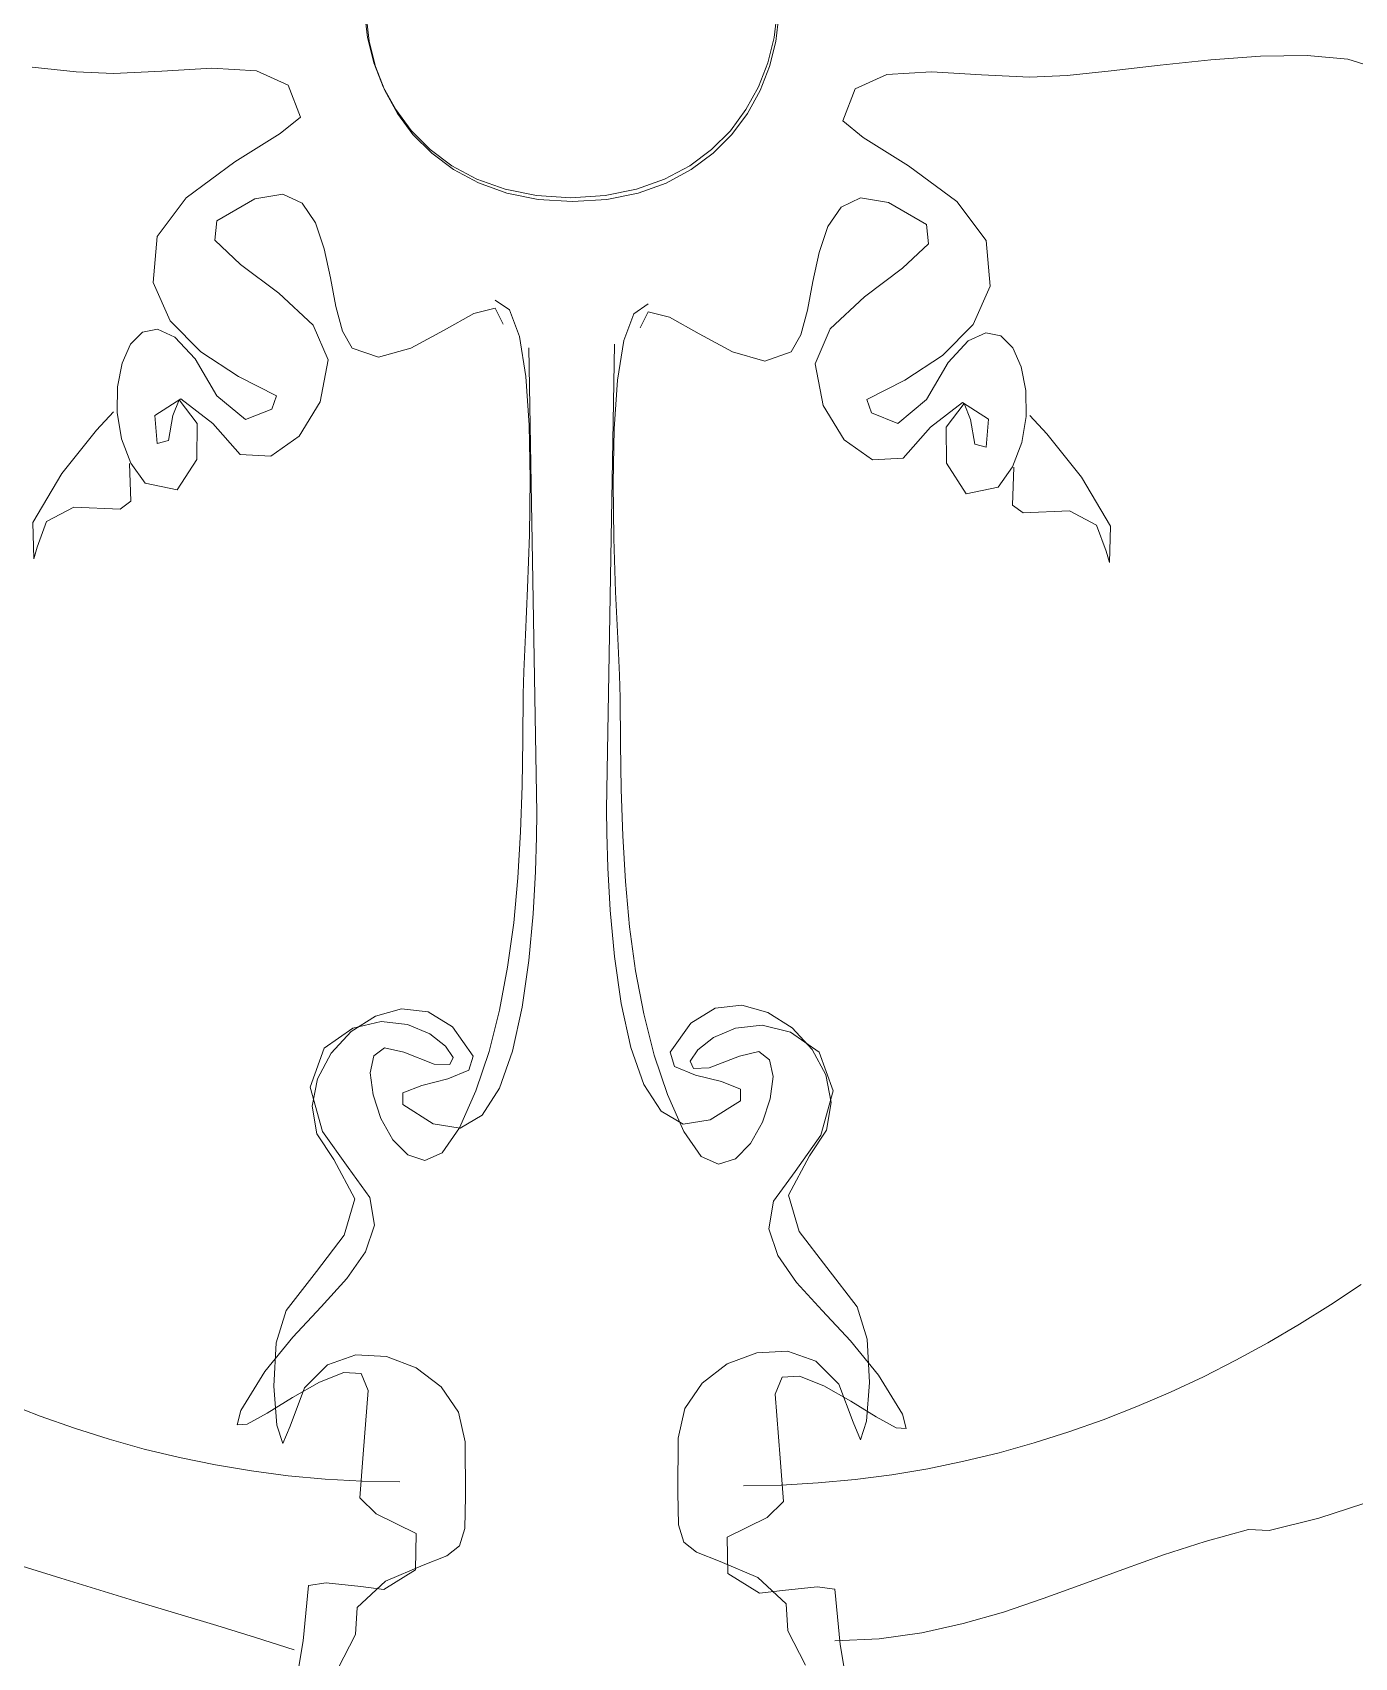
# Model space of a CAD drawing. Header units: centimetres. Extents: x -377343 to 693706, y 194584 to 813780.
# Drawn here: x 178729.09 to 178756.04, y 498796.2 to 498829.31 of the extents above; entities that cross this region are included whole.
import ezdxf

# ---------------------------------------------------------------- set-up
doc = ezdxf.new("R2010")
doc.units = ezdxf.units.CM
doc.layers.add('PIPA', color=11, linetype='Continuous')
doc.layers.add('TEXT', color=7, linetype='Continuous')

msp = doc.modelspace()

# ---------------------------------------------------------------- linework, layer by layer
at = {"layer": 'PIPA', "lineweight": 35, "extrusion": (0, 0.816497, 0.57735), "elevation": 193451.324}
msp.add_lwpolyline([(-421704.212, -325591.681), (-159560.265, -63447.734), (377343.333, -600351.331), (-158232.47, -1135927.133), (-693706.405, -600453.199), (-454216.825, -360963.619)], dxfattribs=at)
at = {"layer": 'TEXT', "color": 2, "linetype": 'Continuous', "lineweight": 13}
for p, q in [((178735.923, 498829.208), (178735.859, 498829.732)), ((178735.923, 498829.208), (178735.859, 498829.732)), ((178735.956, 498829.132), (178735.892, 498829.656)), ((178735.956, 498829.132), (178735.892, 498829.656)), ((178744.275, 498829.731), (178744.212, 498829.207)), ((178744.275, 498829.731), (178744.212, 498829.207)), ((178744.308, 498829.655), (178744.245, 498829.131)), ((178744.308, 498829.655), (178744.245, 498829.131)), ((178736.05, 498828.696), (178735.923, 498829.208)), ((178736.05, 498828.696), (178735.923, 498829.208)), ((178736.083, 498828.62), (178735.956, 498829.132)), ((178736.083, 498828.62), (178735.956, 498829.132)), ((178744.212, 498829.207), (178744.084, 498828.695)), ((178744.212, 498829.207), (178744.084, 498828.695)), ((178744.245, 498829.131), (178744.117, 498828.619)), ((178744.245, 498829.131), (178744.117, 498828.619)), ((178754.13, 498828.832), (178753.113, 498828.755)), ((178754.13, 498828.832), (178753.113, 498828.755)), ((178755.079, 498828.845), (178754.13, 498828.832)), ((178755.079, 498828.845), (178754.13, 498828.832)), ((178755.906, 498828.765), (178755.079, 498828.845)), ((178755.906, 498828.765), (178755.079, 498828.845)), ((178729.082, 498828.605), (178729.985, 498828.513)), ((178729.082, 498828.605), (178729.985, 498828.513)), ((178729.985, 498828.513), (178730.744, 498828.477)), ((178729.985, 498828.513), (178730.744, 498828.477)), ((178730.744, 498828.477), (178731.731, 498828.524)), ((178730.744, 498828.477), (178731.731, 498828.524)), ((178731.731, 498828.524), (178732.75, 498828.583)), ((178731.731, 498828.524), (178732.75, 498828.583)), ((178732.75, 498828.583), (178733.657, 498828.529)), ((178732.75, 498828.583), (178733.657, 498828.529)), ((178733.657, 498828.529), (178734.306, 498828.238)), ((178733.657, 498828.529), (178734.306, 498828.238)), ((178736.242, 498828.204), (178736.05, 498828.696)), ((178736.242, 498828.204), (178736.05, 498828.696)), ((178736.275, 498828.127), (178736.083, 498828.62)), ((178736.275, 498828.127), (178736.083, 498828.62)), ((178744.084, 498828.695), (178743.893, 498828.203)), ((178744.084, 498828.695), (178743.893, 498828.203)), ((178744.117, 498828.619), (178743.926, 498828.126)), ((178744.117, 498828.619), (178743.926, 498828.126)), ((178747.417, 498828.507), (178746.511, 498828.453)), ((178747.417, 498828.507), (178746.511, 498828.453)), ((178748.436, 498828.448), (178747.417, 498828.507)), ((178748.436, 498828.448), (178747.417, 498828.507)), ((178751.086, 498828.528), (178750.183, 498828.437)), ((178751.086, 498828.528), (178750.183, 498828.437)), ((178752.081, 498828.644), (178751.086, 498828.528)), ((178752.081, 498828.644), (178751.086, 498828.528)), ((178753.113, 498828.755), (178752.081, 498828.644)), ((178753.113, 498828.755), (178752.081, 498828.644)), ((178756.559, 498828.562), (178755.906, 498828.765)), ((178756.559, 498828.562), (178755.906, 498828.765)), ((178734.306, 498828.238), (178734.554, 498827.585)), ((178734.306, 498828.238), (178734.554, 498827.585)), ((178736.497, 498827.739), (178736.242, 498828.204)), ((178736.497, 498827.739), (178736.242, 498828.204)), ((178743.893, 498828.203), (178743.638, 498827.739)), ((178743.893, 498828.203), (178743.638, 498827.739)), ((178745.862, 498828.162), (178745.614, 498827.508)), ((178745.862, 498828.162), (178745.614, 498827.508)), ((178746.511, 498828.453), (178745.862, 498828.162)), ((178746.511, 498828.453), (178745.862, 498828.162)), ((178749.424, 498828.4), (178748.436, 498828.448)), ((178749.424, 498828.4), (178748.436, 498828.448)), ((178750.183, 498828.437), (178749.424, 498828.4)), ((178750.183, 498828.437), (178749.424, 498828.4)), ((178736.53, 498827.663), (178736.275, 498828.127)), ((178736.53, 498827.663), (178736.275, 498828.127)), ((178743.926, 498828.126), (178743.671, 498827.662)), ((178743.926, 498828.126), (178743.671, 498827.662)), ((178734.554, 498827.585), (178734.144, 498827.25)), ((178734.554, 498827.585), (178734.144, 498827.25)), ((178736.815, 498827.311), (178736.497, 498827.739)), ((178736.815, 498827.311), (178736.497, 498827.739)), ((178736.848, 498827.235), (178736.53, 498827.663)), ((178736.848, 498827.235), (178736.53, 498827.663)), ((178743.638, 498827.739), (178743.319, 498827.31)), ((178743.638, 498827.739), (178743.319, 498827.31)), ((178743.671, 498827.662), (178743.352, 498827.234)), ((178743.671, 498827.662), (178743.352, 498827.234)), ((178745.614, 498827.508), (178746.024, 498827.174)), ((178745.614, 498827.508), (178746.024, 498827.174)), ((178734.144, 498827.25), (178733.216, 498826.673)), ((178734.144, 498827.25), (178733.216, 498826.673)), ((178737.198, 498826.926), (178736.815, 498827.311)), ((178737.198, 498826.926), (178736.815, 498827.311)), ((178737.231, 498826.85), (178736.848, 498827.235)), ((178737.231, 498826.85), (178736.848, 498827.235)), ((178743.319, 498827.31), (178742.936, 498826.926)), ((178743.319, 498827.31), (178742.936, 498826.926)), ((178743.352, 498827.234), (178742.969, 498826.85)), ((178743.352, 498827.234), (178742.969, 498826.85)), ((178746.024, 498827.174), (178746.951, 498826.596)), ((178746.024, 498827.174), (178746.951, 498826.596)), ((178737.644, 498826.594), (178737.198, 498826.926)), ((178737.644, 498826.594), (178737.198, 498826.926)), ((178737.677, 498826.518), (178737.231, 498826.85)), ((178737.677, 498826.518), (178737.231, 498826.85)), ((178742.936, 498826.926), (178742.49, 498826.593)), ((178742.936, 498826.926), (178742.49, 498826.593)), ((178742.969, 498826.85), (178742.523, 498826.517)), ((178742.969, 498826.85), (178742.523, 498826.517)), ((178733.216, 498826.673), (178732.228, 498825.943)), ((178733.216, 498826.673), (178732.228, 498825.943)), ((178738.154, 498826.321), (178737.644, 498826.594)), ((178738.154, 498826.321), (178737.644, 498826.594)), ((178738.187, 498826.245), (178737.677, 498826.518)), ((178738.187, 498826.245), (178737.677, 498826.518)), ((178742.49, 498826.593), (178741.98, 498826.321)), ((178742.49, 498826.593), (178741.98, 498826.321)), ((178742.523, 498826.517), (178742.013, 498826.244)), ((178742.523, 498826.517), (178742.013, 498826.244)), ((178746.951, 498826.596), (178747.939, 498825.867)), ((178746.951, 498826.596), (178747.939, 498825.867)), ((178738.728, 498826.116), (178738.154, 498826.321)), ((178738.728, 498826.116), (178738.154, 498826.321)), ((178738.761, 498826.04), (178738.187, 498826.245)), ((178738.761, 498826.04), (178738.187, 498826.245)), ((178741.98, 498826.321), (178741.406, 498826.116)), ((178741.98, 498826.321), (178741.406, 498826.116)), ((178742.013, 498826.244), (178741.439, 498826.04)), ((178742.013, 498826.244), (178741.439, 498826.04)), ((178732.228, 498825.943), (178731.635, 498825.152)), ((178732.228, 498825.943), (178731.635, 498825.152)), ((178732.852, 498825.477), (178733.627, 498825.924)), ((178732.852, 498825.477), (178733.627, 498825.924)), ((178733.627, 498825.924), (178734.194, 498826.018)), ((178733.627, 498825.924), (178734.194, 498826.018)), ((178734.194, 498826.018), (178734.593, 498825.831)), ((178734.194, 498826.018), (178734.593, 498825.831)), ((178734.593, 498825.831), (178734.862, 498825.436)), ((178734.593, 498825.831), (178734.862, 498825.436)), ((178739.365, 498825.987), (178738.728, 498826.116)), ((178739.365, 498825.987), (178738.728, 498826.116)), ((178739.398, 498825.911), (178738.761, 498826.04)), ((178739.398, 498825.911), (178738.761, 498826.04)), ((178740.067, 498825.942), (178739.365, 498825.987)), ((178740.067, 498825.942), (178739.365, 498825.987)), ((178740.1, 498825.865), (178739.398, 498825.911)), ((178740.1, 498825.865), (178739.398, 498825.911)), ((178740.769, 498825.987), (178740.067, 498825.942)), ((178740.769, 498825.987), (178740.067, 498825.942)), ((178740.067, 498825.942), (178740.067, 498825.942)), ((178740.067, 498825.942), (178740.067, 498825.942)), ((178740.802, 498825.911), (178740.1, 498825.865)), ((178740.802, 498825.911), (178740.1, 498825.865)), ((178740.1, 498825.865), (178740.1, 498825.865)), ((178740.1, 498825.865), (178740.1, 498825.865)), ((178741.406, 498826.116), (178740.769, 498825.987)), ((178741.406, 498826.116), (178740.769, 498825.987)), ((178741.439, 498826.04), (178740.802, 498825.911)), ((178741.439, 498826.04), (178740.802, 498825.911)), ((178745.973, 498825.942), (178745.575, 498825.755)), ((178745.973, 498825.942), (178745.575, 498825.755)), ((178746.541, 498825.848), (178745.973, 498825.942)), ((178746.541, 498825.848), (178745.973, 498825.942)), ((178747.316, 498825.4), (178746.541, 498825.848)), ((178747.316, 498825.4), (178746.541, 498825.848)), ((178747.939, 498825.867), (178748.532, 498825.076)), ((178747.939, 498825.867), (178748.532, 498825.076)), ((178745.575, 498825.755), (178745.306, 498825.36)), ((178745.575, 498825.755), (178745.306, 498825.36)), ((178732.807, 498825.08), (178732.852, 498825.477)), ((178732.807, 498825.08), (178732.852, 498825.477)), ((178734.862, 498825.436), (178735.039, 498824.905)), ((178734.862, 498825.436), (178735.039, 498824.905)), ((178745.306, 498825.36), (178745.129, 498824.829)), ((178745.306, 498825.36), (178745.129, 498824.829)), ((178747.36, 498825.004), (178747.316, 498825.4)), ((178747.36, 498825.004), (178747.316, 498825.4)), ((178731.635, 498825.152), (178731.554, 498824.216)), ((178731.635, 498825.152), (178731.554, 498824.216)), ((178733.335, 498824.583), (178732.807, 498825.08)), ((178733.335, 498824.583), (178732.807, 498825.08)), ((178735.039, 498824.905), (178735.164, 498824.312)), ((178735.039, 498824.905), (178735.164, 498824.312)), ((178745.129, 498824.829), (178745.004, 498824.235)), ((178745.129, 498824.829), (178745.004, 498824.235)), ((178746.832, 498824.507), (178747.36, 498825.004)), ((178746.832, 498824.507), (178747.36, 498825.004)), ((178748.532, 498825.076), (178748.614, 498824.14)), ((178748.532, 498825.076), (178748.614, 498824.14)), ((178734.113, 498824), (178733.335, 498824.583)), ((178734.113, 498824), (178733.335, 498824.583)), ((178746.055, 498823.924), (178746.832, 498824.507)), ((178746.055, 498823.924), (178746.832, 498824.507)), ((178731.554, 498824.216), (178731.896, 498823.439)), ((178731.554, 498824.216), (178731.896, 498823.439)), ((178735.164, 498824.312), (178735.274, 498823.728)), ((178735.164, 498824.312), (178735.274, 498823.728)), ((178745.004, 498824.235), (178744.893, 498823.652)), ((178745.004, 498824.235), (178744.893, 498823.652)), ((178734.816, 498823.347), (178734.113, 498824)), ((178734.816, 498823.347), (178734.113, 498824)), ((178738.819, 498823.657), (178738.527, 498823.855)), ((178738.819, 498823.657), (178738.527, 498823.855)), ((178745.352, 498823.27), (178746.055, 498823.924)), ((178745.352, 498823.27), (178746.055, 498823.924)), ((178748.614, 498824.14), (178748.272, 498823.362)), ((178748.614, 498824.14), (178748.272, 498823.362)), ((178735.274, 498823.728), (178735.41, 498823.228)), ((178735.274, 498823.728), (178735.41, 498823.228)), ((178737.483, 498823.247), (178738.089, 498823.585)), ((178737.483, 498823.247), (178738.089, 498823.585)), ((178738.089, 498823.585), (178738.523, 498823.693)), ((178738.089, 498823.585), (178738.523, 498823.693)), ((178738.523, 498823.693), (178738.689, 498823.369)), ((178738.523, 498823.693), (178738.689, 498823.369)), ((178739.022, 498823.114), (178738.819, 498823.657)), ((178739.022, 498823.114), (178738.819, 498823.657)), ((178741.146, 498823.038), (178741.349, 498823.58)), ((178741.146, 498823.038), (178741.349, 498823.58)), ((178741.349, 498823.58), (178741.641, 498823.779)), ((178741.349, 498823.58), (178741.641, 498823.779)), ((178741.645, 498823.617), (178741.479, 498823.292)), ((178741.645, 498823.617), (178741.479, 498823.292)), ((178742.079, 498823.509), (178741.645, 498823.617)), ((178742.079, 498823.509), (178741.645, 498823.617)), ((178742.685, 498823.171), (178742.079, 498823.509)), ((178742.685, 498823.171), (178742.079, 498823.509)), ((178744.893, 498823.652), (178744.758, 498823.151)), ((178744.893, 498823.652), (178744.758, 498823.151)), ((178731.333, 498823.205), (178731.092, 498822.959)), ((178731.333, 498823.205), (178731.092, 498822.959)), ((178731.638, 498823.268), (178731.333, 498823.205)), ((178731.638, 498823.268), (178731.333, 498823.205)), ((178731.997, 498823.103), (178731.638, 498823.268)), ((178731.997, 498823.103), (178731.638, 498823.268)), ((178731.896, 498823.439), (178732.523, 498822.806)), ((178731.896, 498823.439), (178732.523, 498822.806)), ((178735.122, 498822.639), (178734.816, 498823.347)), ((178735.122, 498822.639), (178734.816, 498823.347)), ((178735.41, 498823.228), (178735.608, 498822.882)), ((178735.41, 498823.228), (178735.608, 498822.882)), ((178736.803, 498822.882), (178737.483, 498823.247)), ((178736.803, 498822.882), (178737.483, 498823.247)), ((178743.364, 498822.806), (178742.685, 498823.171)), ((178743.364, 498822.806), (178742.685, 498823.171)), ((178745.046, 498822.563), (178745.352, 498823.27)), ((178745.046, 498822.563), (178745.352, 498823.27)), ((178748.272, 498823.362), (178747.645, 498822.729)), ((178748.272, 498823.362), (178747.645, 498822.729)), ((178748.17, 498823.026), (178748.53, 498823.192)), ((178748.17, 498823.026), (178748.53, 498823.192)), ((178748.53, 498823.192), (178748.834, 498823.129)), ((178748.53, 498823.192), (178748.834, 498823.129)), ((178731.092, 498822.959), (178730.921, 498822.574)), ((178731.092, 498822.959), (178730.921, 498822.574)), ((178732.405, 498822.665), (178731.997, 498823.103)), ((178732.405, 498822.665), (178731.997, 498823.103)), ((178735.608, 498822.882), (178736.146, 498822.693)), ((178735.608, 498822.882), (178736.146, 498822.693)), ((178736.146, 498822.693), (178736.803, 498822.882)), ((178736.146, 498822.693), (178736.803, 498822.882)), ((178739.15, 498822.305), (178739.022, 498823.114)), ((178739.15, 498822.305), (178739.022, 498823.114)), ((178739.208, 498822.887), (178739.371, 498813.401)), ((178739.208, 498822.887), (178739.371, 498813.401)), ((178740.959, 498822.963), (178740.797, 498813.477)), ((178740.959, 498822.963), (178740.797, 498813.477)), ((178741.018, 498822.229), (178741.146, 498823.038)), ((178741.018, 498822.229), (178741.146, 498823.038)), ((178744.758, 498823.151), (178744.56, 498822.806)), ((178744.758, 498823.151), (178744.56, 498822.806)), ((178747.763, 498822.588), (178748.17, 498823.026)), ((178747.763, 498822.588), (178748.17, 498823.026)), ((178748.834, 498823.129), (178749.076, 498822.883)), ((178748.834, 498823.129), (178749.076, 498822.883)), ((178749.076, 498822.883), (178749.247, 498822.498)), ((178749.076, 498822.883), (178749.247, 498822.498)), ((178730.921, 498822.574), (178730.828, 498822.094)), ((178730.921, 498822.574), (178730.828, 498822.094)), ((178732.852, 498821.909), (178732.405, 498822.665)), ((178732.852, 498821.909), (178732.405, 498822.665)), ((178732.523, 498822.806), (178733.293, 498822.301)), ((178732.523, 498822.806), (178733.293, 498822.301)), ((178734.955, 498821.788), (178735.122, 498822.639)), ((178734.955, 498821.788), (178735.122, 498822.639)), ((178744.022, 498822.617), (178743.364, 498822.806)), ((178744.022, 498822.617), (178743.364, 498822.806)), ((178744.56, 498822.806), (178744.022, 498822.617)), ((178744.56, 498822.806), (178744.022, 498822.617)), ((178745.213, 498821.712), (178745.046, 498822.563)), ((178745.213, 498821.712), (178745.046, 498822.563)), ((178747.645, 498822.729), (178746.874, 498822.225)), ((178747.645, 498822.729), (178746.874, 498822.225)), ((178747.316, 498821.833), (178747.763, 498822.588)), ((178747.316, 498821.833), (178747.763, 498822.588)), ((178733.293, 498822.301), (178734.068, 498821.909)), ((178733.293, 498822.301), (178734.068, 498821.909)), ((178739.217, 498821.31), (178739.15, 498822.305)), ((178739.217, 498821.31), (178739.15, 498822.305)), ((178740.951, 498821.234), (178741.018, 498822.229)), ((178740.951, 498821.234), (178741.018, 498822.229)), ((178746.874, 498822.225), (178746.1, 498821.833)), ((178746.874, 498822.225), (178746.1, 498821.833)), ((178749.247, 498822.498), (178749.34, 498822.018)), ((178749.247, 498822.498), (178749.34, 498822.018)), ((178730.828, 498822.094), (178730.821, 498821.565)), ((178730.828, 498822.094), (178730.821, 498821.565)), ((178731.587, 498821.51), (178732.116, 498821.849)), ((178731.587, 498821.51), (178732.116, 498821.849)), ((178732.116, 498821.849), (178732.771, 498821.342)), ((178732.116, 498821.849), (178732.771, 498821.342)), ((178733.437, 498821.423), (178732.852, 498821.909)), ((178733.437, 498821.423), (178732.852, 498821.909)), ((178734.068, 498821.909), (178733.969, 498821.639)), ((178734.068, 498821.909), (178733.969, 498821.639)), ((178749.34, 498822.018), (178749.347, 498821.489)), ((178749.34, 498822.018), (178749.347, 498821.489)), ((178730.744, 498821.585), (178730.399, 498821.208)), ((178730.744, 498821.585), (178730.399, 498821.208)), ((178730.821, 498821.565), (178730.908, 498821.031)), ((178730.821, 498821.565), (178730.908, 498821.031)), ((178732.08, 498821.826), (178731.95, 498821.504)), ((178732.08, 498821.826), (178731.95, 498821.504)), ((178732.446, 498821.342), (178732.08, 498821.826)), ((178732.446, 498821.342), (178732.08, 498821.826)), ((178733.969, 498821.639), (178733.437, 498821.423)), ((178733.969, 498821.639), (178733.437, 498821.423)), ((178734.528, 498821.085), (178734.955, 498821.788)), ((178734.528, 498821.085), (178734.955, 498821.788)), ((178745.64, 498821.009), (178745.213, 498821.712)), ((178745.64, 498821.009), (178745.213, 498821.712)), ((178746.1, 498821.833), (178746.199, 498821.563)), ((178746.1, 498821.833), (178746.199, 498821.563)), ((178746.199, 498821.563), (178746.731, 498821.347)), ((178746.199, 498821.563), (178746.731, 498821.347)), ((178746.731, 498821.347), (178747.316, 498821.833)), ((178746.731, 498821.347), (178747.316, 498821.833)), ((178748.052, 498821.773), (178747.397, 498821.266)), ((178748.052, 498821.773), (178747.397, 498821.266)), ((178747.722, 498821.266), (178748.088, 498821.749)), ((178747.722, 498821.266), (178748.088, 498821.749)), ((178748.58, 498821.434), (178748.052, 498821.773)), ((178748.58, 498821.434), (178748.052, 498821.773)), ((178748.088, 498821.749), (178748.218, 498821.428)), ((178748.088, 498821.749), (178748.218, 498821.428)), ((178730.399, 498821.208), (178729.69, 498820.328)), ((178730.399, 498821.208), (178729.69, 498820.328)), ((178731.635, 498820.936), (178731.587, 498821.51)), ((178731.635, 498820.936), (178731.587, 498821.51)), ((178731.95, 498821.504), (178731.865, 498821)), ((178731.95, 498821.504), (178731.865, 498821)), ((178732.443, 498820.612), (178732.446, 498821.342)), ((178732.443, 498820.612), (178732.446, 498821.342)), ((178732.771, 498821.342), (178733.326, 498820.714)), ((178732.771, 498821.342), (178733.326, 498820.714)), ((178739.236, 498820.207), (178739.217, 498821.31)), ((178739.236, 498820.207), (178739.217, 498821.31)), ((178740.931, 498820.13), (178740.951, 498821.234)), ((178740.931, 498820.13), (178740.951, 498821.234)), ((178747.397, 498821.266), (178746.841, 498820.638)), ((178747.397, 498821.266), (178746.841, 498820.638)), ((178747.725, 498820.536), (178747.722, 498821.266)), ((178747.725, 498820.536), (178747.722, 498821.266)), ((178748.218, 498821.428), (178748.303, 498820.923)), ((178748.218, 498821.428), (178748.303, 498820.923)), ((178748.532, 498820.86), (178748.58, 498821.434)), ((178748.532, 498820.86), (178748.58, 498821.434)), ((178749.347, 498821.489), (178749.26, 498820.955)), ((178749.347, 498821.489), (178749.26, 498820.955)), ((178749.424, 498821.509), (178749.769, 498821.131)), ((178749.424, 498821.509), (178749.769, 498821.131)), ((178730.908, 498821.031), (178731.095, 498820.536)), ((178730.908, 498821.031), (178731.095, 498820.536)), ((178731.865, 498821), (178731.635, 498820.936)), ((178731.865, 498821), (178731.635, 498820.936)), ((178733.948, 498820.678), (178734.528, 498821.085)), ((178733.948, 498820.678), (178734.528, 498821.085)), ((178746.219, 498820.601), (178745.64, 498821.009)), ((178746.219, 498820.601), (178745.64, 498821.009)), ((178748.303, 498820.923), (178748.532, 498820.86)), ((178748.303, 498820.923), (178748.532, 498820.86)), ((178749.26, 498820.955), (178749.072, 498820.46)), ((178749.26, 498820.955), (178749.072, 498820.46)), ((178749.769, 498821.131), (178750.478, 498820.252)), ((178749.769, 498821.131), (178750.478, 498820.252)), ((178731.098, 498819.759), (178731.068, 498820.531)), ((178731.098, 498819.759), (178731.068, 498820.531)), ((178731.095, 498820.536), (178731.392, 498820.126)), ((178731.095, 498820.536), (178731.392, 498820.126)), ((178732.044, 498819.991), (178732.443, 498820.612)), ((178732.044, 498819.991), (178732.443, 498820.612)), ((178733.326, 498820.714), (178733.948, 498820.678)), ((178733.326, 498820.714), (178733.948, 498820.678)), ((178746.841, 498820.638), (178746.219, 498820.601)), ((178746.841, 498820.638), (178746.219, 498820.601)), ((178748.124, 498819.914), (178747.725, 498820.536)), ((178748.124, 498819.914), (178747.725, 498820.536)), ((178729.69, 498820.328), (178729.102, 498819.328)), ((178729.69, 498820.328), (178729.102, 498819.328)), ((178739.222, 498819.074), (178739.236, 498820.207)), ((178739.222, 498819.074), (178739.236, 498820.207)), ((178749.072, 498820.46), (178748.776, 498820.049)), ((178749.072, 498820.46), (178748.776, 498820.049)), ((178749.07, 498819.683), (178749.1, 498820.455)), ((178749.07, 498819.683), (178749.1, 498820.455)), ((178750.478, 498820.252), (178751.066, 498819.251)), ((178750.478, 498820.252), (178751.066, 498819.251)), ((178731.392, 498820.126), (178732.044, 498819.991)), ((178731.392, 498820.126), (178732.044, 498819.991)), ((178740.946, 498818.998), (178740.931, 498820.13)), ((178740.946, 498818.998), (178740.931, 498820.13)), ((178748.776, 498820.049), (178748.124, 498819.914)), ((178748.776, 498820.049), (178748.124, 498819.914)), ((178729.38, 498819.348), (178729.933, 498819.639)), ((178729.38, 498819.348), (178729.933, 498819.639)), ((178729.933, 498819.639), (178730.876, 498819.6)), ((178729.933, 498819.639), (178730.876, 498819.6)), ((178730.876, 498819.6), (178731.098, 498819.759)), ((178730.876, 498819.6), (178731.098, 498819.759)), ((178749.292, 498819.524), (178749.07, 498819.683)), ((178749.292, 498819.524), (178749.07, 498819.683)), ((178750.235, 498819.563), (178749.292, 498819.524)), ((178750.235, 498819.563), (178749.292, 498819.524)), ((178750.787, 498819.272), (178750.235, 498819.563)), ((178750.787, 498819.272), (178750.235, 498819.563)), ((178729.102, 498819.328), (178729.122, 498818.585)), ((178729.102, 498819.328), (178729.122, 498818.585)), ((178729.188, 498818.823), (178729.38, 498819.348)), ((178729.188, 498818.823), (178729.38, 498819.348)), ((178750.98, 498818.746), (178750.787, 498819.272)), ((178750.98, 498818.746), (178750.787, 498819.272)), ((178751.066, 498819.251), (178751.046, 498818.509)), ((178751.066, 498819.251), (178751.046, 498818.509)), ((178739.186, 498817.991), (178739.222, 498819.074)), ((178739.186, 498817.991), (178739.222, 498819.074)), ((178740.981, 498817.915), (178740.946, 498818.998)), ((178740.981, 498817.915), (178740.946, 498818.998)), ((178729.122, 498818.585), (178729.188, 498818.823)), ((178729.122, 498818.585), (178729.188, 498818.823)), ((178751.046, 498818.509), (178750.98, 498818.746)), ((178751.046, 498818.509), (178750.98, 498818.746)), ((178739.144, 498817.037), (178739.186, 498817.991)), ((178739.144, 498817.037), (178739.186, 498817.991)), ((178741.023, 498816.961), (178740.981, 498817.915)), ((178741.023, 498816.961), (178740.981, 498817.915)), ((178739.109, 498816.29), (178739.144, 498817.037)), ((178739.109, 498816.29), (178739.144, 498817.037)), ((178741.058, 498816.213), (178741.023, 498816.961)), ((178741.058, 498816.213), (178741.023, 498816.961)), ((178739.095, 498815.829), (178739.109, 498816.29)), ((178739.095, 498815.829), (178739.109, 498816.29)), ((178741.073, 498815.752), (178741.058, 498816.213)), ((178741.073, 498815.752), (178741.058, 498816.213)), ((178739.091, 498814.898), (178739.095, 498815.829)), ((178739.091, 498814.898), (178739.095, 498815.829)), ((178741.077, 498814.822), (178741.073, 498815.752)), ((178741.077, 498814.822), (178741.073, 498815.752)), ((178739.076, 498813.96), (178739.091, 498814.898)), ((178739.076, 498813.96), (178739.091, 498814.898)), ((178741.091, 498813.884), (178741.077, 498814.822)), ((178741.091, 498813.884), (178741.077, 498814.822)), ((178739.044, 498813.021), (178739.076, 498813.96)), ((178739.044, 498813.021), (178739.076, 498813.96)), ((178741.124, 498812.945), (178741.091, 498813.884)), ((178741.124, 498812.945), (178741.091, 498813.884)), ((178739.371, 498813.401), (178739.366, 498812.922)), ((178739.371, 498813.401), (178739.366, 498812.922)), ((178740.797, 498813.477), (178740.801, 498812.998)), ((178740.797, 498813.477), (178740.801, 498812.998)), ((178738.988, 498812.087), (178739.044, 498813.021)), ((178738.988, 498812.087), (178739.044, 498813.021)), ((178739.366, 498812.922), (178739.346, 498812.214)), ((178739.366, 498812.922), (178739.346, 498812.214)), ((178740.801, 498812.998), (178740.822, 498812.291)), ((178740.801, 498812.998), (178740.822, 498812.291)), ((178741.18, 498812.011), (178741.124, 498812.945)), ((178741.18, 498812.011), (178741.124, 498812.945)), ((178740.822, 498812.291), (178740.869, 498811.427)), ((178740.822, 498812.291), (178740.869, 498811.427)), ((178738.902, 498811.167), (178738.988, 498812.087)), ((178738.902, 498811.167), (178738.988, 498812.087)), ((178739.346, 498812.214), (178739.298, 498811.351)), ((178739.346, 498812.214), (178739.298, 498811.351)), ((178741.266, 498811.09), (178741.18, 498812.011)), ((178741.266, 498811.09), (178741.18, 498812.011)), ((178739.298, 498811.351), (178739.212, 498810.405)), ((178739.298, 498811.351), (178739.212, 498810.405)), ((178740.869, 498811.427), (178740.955, 498810.481)), ((178740.869, 498811.427), (178740.955, 498810.481)), ((178738.779, 498810.266), (178738.902, 498811.167)), ((178738.779, 498810.266), (178738.902, 498811.167)), ((178741.388, 498810.189), (178741.266, 498811.09)), ((178741.388, 498810.189), (178741.266, 498811.09)), ((178738.614, 498809.391), (178738.779, 498810.266)), ((178738.614, 498809.391), (178738.779, 498810.266)), ((178739.212, 498810.405), (178739.077, 498809.449)), ((178739.212, 498810.405), (178739.077, 498809.449)), ((178740.955, 498810.481), (178741.091, 498809.525)), ((178740.955, 498810.481), (178741.091, 498809.525)), ((178741.554, 498809.314), (178741.388, 498810.189)), ((178741.554, 498809.314), (178741.388, 498810.189)), ((178736.082, 498809.266), (178735.59, 498808.952)), ((178736.082, 498809.266), (178735.59, 498808.952)), ((178736.618, 498809.415), (178736.082, 498809.266)), ((178736.618, 498809.415), (178736.082, 498809.266)), ((178737.156, 498809.357), (178736.618, 498809.415)), ((178737.156, 498809.357), (178736.618, 498809.415)), ((178737.655, 498809.051), (178737.156, 498809.357)), ((178737.655, 498809.051), (178737.156, 498809.357)), ((178738.399, 498808.549), (178738.614, 498809.391)), ((178738.399, 498808.549), (178738.614, 498809.391)), ((178739.077, 498809.449), (178738.88, 498808.556)), ((178739.077, 498809.449), (178738.88, 498808.556)), ((178741.091, 498809.525), (178741.287, 498808.632)), ((178741.091, 498809.525), (178741.287, 498808.632)), ((178741.769, 498808.472), (178741.554, 498809.314)), ((178741.769, 498808.472), (178741.554, 498809.314)), ((178742.513, 498809.127), (178743.012, 498809.433)), ((178742.513, 498809.127), (178743.012, 498809.433)), ((178743.012, 498809.433), (178743.55, 498809.491)), ((178743.012, 498809.433), (178743.55, 498809.491)), ((178743.55, 498809.491), (178744.086, 498809.343)), ((178743.55, 498809.491), (178744.086, 498809.343)), ((178744.086, 498809.343), (178744.577, 498809.028)), ((178744.086, 498809.343), (178744.577, 498809.028)), ((178735.041, 498808.613), (178735.622, 498809.021)), ((178735.041, 498808.613), (178735.622, 498809.021)), ((178735.59, 498808.952), (178735.184, 498808.514)), ((178735.59, 498808.952), (178735.184, 498808.514)), ((178735.622, 498809.021), (178736.203, 498809.158)), ((178735.622, 498809.021), (178736.203, 498809.158)), ((178736.203, 498809.158), (178736.74, 498809.096)), ((178736.203, 498809.158), (178736.74, 498809.096)), ((178736.74, 498809.096), (178737.192, 498808.906)), ((178736.74, 498809.096), (178737.192, 498808.906)), ((178738.073, 498808.455), (178737.655, 498809.051)), ((178738.073, 498808.455), (178737.655, 498809.051)), ((178742.094, 498808.532), (178742.513, 498809.127)), ((178742.094, 498808.532), (178742.513, 498809.127)), ((178743.427, 498809.02), (178742.976, 498808.83)), ((178743.427, 498809.02), (178742.976, 498808.83)), ((178743.965, 498809.082), (178743.427, 498809.02)), ((178743.965, 498809.082), (178743.427, 498809.02)), ((178744.546, 498808.945), (178743.965, 498809.082)), ((178744.546, 498808.945), (178743.965, 498809.082)), ((178745.127, 498808.537), (178744.546, 498808.945)), ((178745.127, 498808.537), (178744.546, 498808.945)), ((178744.577, 498809.028), (178744.984, 498808.59)), ((178744.577, 498809.028), (178744.984, 498808.59)), ((178734.752, 498807.82), (178735.041, 498808.613)), ((178734.752, 498807.82), (178735.041, 498808.613)), ((178736.269, 498808.622), (178736.049, 498808.457)), ((178736.269, 498808.622), (178736.049, 498808.457)), ((178736.662, 498808.532), (178736.269, 498808.622)), ((178736.662, 498808.532), (178736.269, 498808.622)), ((178737.192, 498808.906), (178737.514, 498808.659)), ((178737.192, 498808.906), (178737.514, 498808.659)), ((178737.514, 498808.659), (178737.665, 498808.427)), ((178737.514, 498808.659), (178737.665, 498808.427)), ((178741.287, 498808.632), (178741.556, 498807.876)), ((178741.287, 498808.632), (178741.556, 498807.876)), ((178742.976, 498808.83), (178742.654, 498808.583)), ((178742.976, 498808.83), (178742.654, 498808.583)), ((178735.184, 498808.514), (178734.904, 498807.993)), ((178735.184, 498808.514), (178734.904, 498807.993)), ((178736.049, 498808.457), (178735.978, 498808.112)), ((178736.049, 498808.457), (178735.978, 498808.112)), ((178737.282, 498808.292), (178736.662, 498808.532)), ((178737.282, 498808.292), (178736.662, 498808.532)), ((178737.602, 498808.28), (178737.282, 498808.292)), ((178737.602, 498808.28), (178737.282, 498808.292)), ((178737.665, 498808.427), (178737.602, 498808.28)), ((178737.665, 498808.427), (178737.602, 498808.28)), ((178737.985, 498808.168), (178738.073, 498808.455)), ((178737.985, 498808.168), (178738.073, 498808.455)), ((178738.129, 498807.747), (178738.399, 498808.549)), ((178738.129, 498807.747), (178738.399, 498808.549)), ((178738.88, 498808.556), (178738.612, 498807.8)), ((178738.88, 498808.556), (178738.612, 498807.8)), ((178742.039, 498807.67), (178741.769, 498808.472)), ((178742.039, 498807.67), (178741.769, 498808.472)), ((178742.183, 498808.244), (178742.094, 498808.532)), ((178742.183, 498808.244), (178742.094, 498808.532)), ((178742.654, 498808.583), (178742.503, 498808.35)), ((178742.654, 498808.583), (178742.503, 498808.35)), ((178742.503, 498808.35), (178742.566, 498808.204)), ((178742.503, 498808.35), (178742.566, 498808.204)), ((178742.886, 498808.215), (178743.506, 498808.455)), ((178742.886, 498808.215), (178743.506, 498808.455)), ((178743.506, 498808.455), (178743.898, 498808.546)), ((178743.506, 498808.455), (178743.898, 498808.546)), ((178743.898, 498808.546), (178744.119, 498808.381)), ((178743.898, 498808.546), (178744.119, 498808.381)), ((178744.119, 498808.381), (178744.19, 498808.036)), ((178744.119, 498808.381), (178744.19, 498808.036)), ((178744.984, 498808.59), (178745.264, 498808.069)), ((178744.984, 498808.59), (178745.264, 498808.069)), ((178745.415, 498807.744), (178745.127, 498808.537)), ((178745.415, 498807.744), (178745.127, 498808.537)), ((178734.904, 498807.993), (178734.791, 498807.431)), ((178734.904, 498807.993), (178734.791, 498807.431)), ((178735.978, 498808.112), (178736.034, 498807.663)), ((178735.978, 498808.112), (178736.034, 498807.663)), ((178737.03, 498807.858), (178737.557, 498807.99)), ((178737.03, 498807.858), (178737.557, 498807.99)), ((178737.557, 498807.99), (178737.985, 498808.168)), ((178737.557, 498807.99), (178737.985, 498808.168)), ((178742.611, 498808.066), (178742.183, 498808.244)), ((178742.611, 498808.066), (178742.183, 498808.244)), ((178742.566, 498808.204), (178742.886, 498808.215)), ((178742.566, 498808.204), (178742.886, 498808.215)), ((178743.138, 498807.934), (178742.611, 498808.066)), ((178743.138, 498807.934), (178742.611, 498808.066)), ((178744.19, 498808.036), (178744.133, 498807.586)), ((178744.19, 498808.036), (178744.133, 498807.586)), ((178745.264, 498808.069), (178745.376, 498807.507)), ((178745.264, 498808.069), (178745.376, 498807.507)), ((178735.005, 498806.919), (178734.752, 498807.82)), ((178735.005, 498806.919), (178734.752, 498807.82)), ((178736.034, 498807.663), (178736.196, 498807.184)), ((178736.034, 498807.663), (178736.196, 498807.184)), ((178736.641, 498807.466), (178736.644, 498807.705)), ((178736.641, 498807.466), (178736.644, 498807.705)), ((178736.644, 498807.705), (178737.03, 498807.858)), ((178736.644, 498807.705), (178737.03, 498807.858)), ((178737.797, 498806.991), (178738.129, 498807.747)), ((178737.797, 498806.991), (178738.129, 498807.747)), ((178738.612, 498807.8), (178738.26, 498807.252)), ((178738.612, 498807.8), (178738.26, 498807.252)), ((178741.556, 498807.876), (178741.908, 498807.329)), ((178741.556, 498807.876), (178741.908, 498807.329)), ((178742.37, 498806.915), (178742.039, 498807.67)), ((178742.37, 498806.915), (178742.039, 498807.67)), ((178743.524, 498807.781), (178743.138, 498807.934)), ((178743.524, 498807.781), (178743.138, 498807.934)), ((178743.526, 498807.543), (178743.524, 498807.781)), ((178743.526, 498807.543), (178743.524, 498807.781)), ((178745.163, 498806.843), (178745.415, 498807.744)), ((178745.163, 498806.843), (178745.415, 498807.744)), ((178734.791, 498807.431), (178734.888, 498806.868)), ((178734.791, 498807.431), (178734.888, 498806.868)), ((178737.263, 498807.077), (178736.641, 498807.466)), ((178737.263, 498807.077), (178736.641, 498807.466)), ((178741.908, 498807.329), (178742.354, 498807.064)), ((178741.908, 498807.329), (178742.354, 498807.064)), ((178742.905, 498807.153), (178743.526, 498807.543)), ((178742.905, 498807.153), (178743.526, 498807.543)), ((178744.133, 498807.586), (178743.972, 498807.108)), ((178744.133, 498807.586), (178743.972, 498807.108)), ((178745.376, 498807.507), (178745.279, 498806.945)), ((178745.376, 498807.507), (178745.279, 498806.945)), ((178736.196, 498807.184), (178736.44, 498806.751)), ((178736.196, 498807.184), (178736.44, 498806.751)), ((178737.814, 498806.987), (178737.263, 498807.077)), ((178737.814, 498806.987), (178737.263, 498807.077)), ((178737.446, 498806.485), (178737.797, 498806.991)), ((178737.446, 498806.485), (178737.797, 498806.991)), ((178738.26, 498807.252), (178737.814, 498806.987)), ((178738.26, 498807.252), (178737.814, 498806.987)), ((178742.354, 498807.064), (178742.905, 498807.153)), ((178742.354, 498807.064), (178742.905, 498807.153)), ((178743.972, 498807.108), (178743.727, 498806.675)), ((178743.972, 498807.108), (178743.727, 498806.675)), ((178734.888, 498806.868), (178735.236, 498806.347)), ((178734.888, 498806.868), (178735.236, 498806.347)), ((178735.527, 498806.181), (178735.005, 498806.919)), ((178735.527, 498806.181), (178735.005, 498806.919)), ((178736.44, 498806.751), (178736.745, 498806.44)), ((178736.44, 498806.751), (178736.745, 498806.44)), ((178742.722, 498806.409), (178742.37, 498806.915)), ((178742.722, 498806.409), (178742.37, 498806.915)), ((178743.727, 498806.675), (178743.423, 498806.364)), ((178743.727, 498806.675), (178743.423, 498806.364)), ((178744.641, 498806.104), (178745.163, 498806.843)), ((178744.641, 498806.104), (178745.163, 498806.843)), ((178745.279, 498806.945), (178744.932, 498806.424)), ((178745.279, 498806.945), (178744.932, 498806.424)), ((178735.236, 498806.347), (178735.665, 498805.547)), ((178735.236, 498806.347), (178735.665, 498805.547)), ((178736.745, 498806.44), (178737.088, 498806.327)), ((178736.745, 498806.44), (178737.088, 498806.327)), ((178737.088, 498806.327), (178737.446, 498806.485)), ((178737.088, 498806.327), (178737.446, 498806.485)), ((178743.08, 498806.25), (178742.722, 498806.409)), ((178743.08, 498806.25), (178742.722, 498806.409)), ((178743.423, 498806.364), (178743.08, 498806.25)), ((178743.423, 498806.364), (178743.08, 498806.25)), ((178744.932, 498806.424), (178744.503, 498805.623)), ((178744.932, 498806.424), (178744.503, 498805.623)), ((178735.968, 498805.572), (178735.527, 498806.181)), ((178735.968, 498805.572), (178735.527, 498806.181)), ((178744.199, 498805.496), (178744.641, 498806.104)), ((178744.199, 498805.496), (178744.641, 498806.104)), ((178744.503, 498805.623), (178744.719, 498804.883)), ((178744.503, 498805.623), (178744.719, 498804.883)), ((178735.665, 498805.547), (178735.449, 498804.807)), ((178735.665, 498805.547), (178735.449, 498804.807)), ((178736.063, 498805.009), (178735.968, 498805.572)), ((178736.063, 498805.009), (178735.968, 498805.572)), ((178744.105, 498804.932), (178744.199, 498805.496)), ((178744.105, 498804.932), (178744.199, 498805.496)), ((178735.882, 498804.466), (178736.063, 498805.009)), ((178735.882, 498804.466), (178736.063, 498805.009)), ((178735.449, 498804.807), (178734.882, 498804.067)), ((178735.449, 498804.807), (178734.882, 498804.067)), ((178744.286, 498804.39), (178744.105, 498804.932)), ((178744.286, 498804.39), (178744.105, 498804.932)), ((178744.719, 498804.883), (178745.285, 498804.144)), ((178744.719, 498804.883), (178745.285, 498804.144)), ((178735.497, 498803.921), (178735.882, 498804.466)), ((178735.497, 498803.921), (178735.882, 498804.466)), ((178744.671, 498803.844), (178744.286, 498804.39)), ((178744.671, 498803.844), (178744.286, 498804.39)), ((178734.882, 498804.067), (178734.263, 498803.267)), ((178734.882, 498804.067), (178734.263, 498803.267)), ((178745.285, 498804.144), (178745.905, 498803.343)), ((178745.285, 498804.144), (178745.905, 498803.343)), ((178734.978, 498803.348), (178735.497, 498803.921)), ((178734.978, 498803.348), (178735.497, 498803.921)), ((178745.189, 498803.272), (178744.671, 498803.844)), ((178745.189, 498803.272), (178744.671, 498803.844)), ((178756.182, 498803.803), (178755.557, 498803.387)), ((178756.182, 498803.803), (178755.557, 498803.387)), ((178734.398, 498802.726), (178734.978, 498803.348)), ((178734.398, 498802.726), (178734.978, 498803.348)), ((178745.905, 498803.343), (178746.107, 498802.686)), ((178745.905, 498803.343), (178746.107, 498802.686)), ((178755.557, 498803.387), (178754.923, 498802.991)), ((178755.557, 498803.387), (178754.923, 498802.991)), ((178734.263, 498803.267), (178734.061, 498802.61)), ((178734.263, 498803.267), (178734.061, 498802.61)), ((178745.769, 498802.65), (178745.189, 498803.272)), ((178745.769, 498802.65), (178745.189, 498803.272)), ((178754.923, 498802.991), (178754.279, 498802.614)), ((178754.923, 498802.991), (178754.279, 498802.614)), ((178733.828, 498802.029), (178734.398, 498802.726)), ((178733.828, 498802.029), (178734.398, 498802.726)), ((178746.34, 498801.953), (178745.769, 498802.65)), ((178746.34, 498801.953), (178745.769, 498802.65)), ((178746.107, 498802.686), (178746.157, 498801.803)), ((178746.107, 498802.686), (178746.157, 498801.803)), ((178734.061, 498802.61), (178734.011, 498801.727)), ((178734.061, 498802.61), (178734.011, 498801.727)), ((178735.107, 498802.164), (178735.686, 498802.366)), ((178735.107, 498802.164), (178735.686, 498802.366)), ((178735.686, 498802.366), (178736.31, 498802.334)), ((178735.686, 498802.366), (178736.31, 498802.334)), ((178736.31, 498802.334), (178736.911, 498802.105)), ((178736.31, 498802.334), (178736.911, 498802.105)), ((178743.858, 498802.411), (178743.257, 498802.181)), ((178743.858, 498802.411), (178743.257, 498802.181)), ((178744.481, 498802.443), (178743.858, 498802.411)), ((178744.481, 498802.443), (178743.858, 498802.411)), ((178745.061, 498802.241), (178744.481, 498802.443)), ((178745.061, 498802.241), (178744.481, 498802.443)), ((178754.279, 498802.614), (178753.625, 498802.257)), ((178754.279, 498802.614), (178753.625, 498802.257)), ((178733.338, 498801.235), (178733.828, 498802.029)), ((178733.338, 498801.235), (178733.828, 498802.029)), ((178734.637, 498801.693), (178735.107, 498802.164)), ((178734.637, 498801.693), (178735.107, 498802.164)), ((178735.436, 498802.01), (178734.941, 498801.811)), ((178735.436, 498802.01), (178734.941, 498801.811)), ((178735.794, 498801.989), (178735.436, 498802.01)), ((178735.794, 498801.989), (178735.436, 498802.01)), ((178735.932, 498801.64), (178735.794, 498801.989)), ((178735.932, 498801.64), (178735.794, 498801.989)), ((178736.911, 498802.105), (178737.422, 498801.713)), ((178736.911, 498802.105), (178737.422, 498801.713)), ((178743.257, 498802.181), (178742.745, 498801.79)), ((178743.257, 498802.181), (178742.745, 498801.79)), ((178745.531, 498801.769), (178745.061, 498802.241)), ((178745.531, 498801.769), (178745.061, 498802.241)), ((178753.625, 498802.257), (178752.962, 498801.921)), ((178753.625, 498802.257), (178752.962, 498801.921)), ((178734.011, 498801.727), (178734.07, 498800.937)), ((178734.011, 498801.727), (178734.07, 498800.937)), ((178734.344, 498800.915), (178734.637, 498801.693)), ((178734.344, 498800.915), (178734.637, 498801.693)), ((178734.941, 498801.811), (178734.392, 498801.498)), ((178734.941, 498801.811), (178734.392, 498801.498)), ((178737.422, 498801.713), (178737.778, 498801.197)), ((178737.422, 498801.713), (178737.778, 498801.197)), ((178742.745, 498801.79), (178742.39, 498801.273)), ((178742.745, 498801.79), (178742.39, 498801.273)), ((178744.235, 498801.564), (178744.373, 498801.912)), ((178744.235, 498801.564), (178744.373, 498801.912)), ((178744.373, 498801.912), (178744.732, 498801.934)), ((178744.373, 498801.912), (178744.732, 498801.934)), ((178744.732, 498801.934), (178745.227, 498801.735)), ((178744.732, 498801.934), (178745.227, 498801.735)), ((178745.227, 498801.735), (178745.776, 498801.422)), ((178745.227, 498801.735), (178745.776, 498801.422)), ((178745.824, 498800.992), (178745.531, 498801.769)), ((178745.824, 498800.992), (178745.531, 498801.769)), ((178746.157, 498801.803), (178746.098, 498801.014)), ((178746.157, 498801.803), (178746.098, 498801.014)), ((178746.83, 498801.159), (178746.34, 498801.953)), ((178746.83, 498801.159), (178746.34, 498801.953)), ((178752.962, 498801.921), (178752.29, 498801.606)), ((178752.962, 498801.921), (178752.29, 498801.606)), ((178728.558, 498801.389), (178729.248, 498801.119)), ((178728.558, 498801.389), (178729.248, 498801.119)), ((178734.392, 498801.498), (178733.874, 498801.178)), ((178734.392, 498801.498), (178733.874, 498801.178)), ((178735.83, 498800.34), (178735.932, 498801.64)), ((178735.83, 498800.34), (178735.932, 498801.64)), ((178744.337, 498800.264), (178744.235, 498801.564)), ((178744.337, 498800.264), (178744.235, 498801.564)), ((178745.776, 498801.422), (178746.294, 498801.102)), ((178745.776, 498801.422), (178746.294, 498801.102)), ((178752.29, 498801.606), (178751.609, 498801.313)), ((178752.29, 498801.606), (178751.609, 498801.313)), ((178729.248, 498801.119), (178729.946, 498800.871)), ((178729.248, 498801.119), (178729.946, 498800.871)), ((178733.263, 498800.94), (178733.338, 498801.235)), ((178733.263, 498800.94), (178733.338, 498801.235)), ((178733.874, 498801.178), (178733.47, 498800.956)), ((178733.874, 498801.178), (178733.47, 498800.956)), ((178737.778, 498801.197), (178737.911, 498800.591)), ((178737.778, 498801.197), (178737.911, 498800.591)), ((178742.39, 498801.273), (178742.256, 498800.667)), ((178742.39, 498801.273), (178742.256, 498800.667)), ((178745.972, 498800.637), (178745.824, 498800.992)), ((178745.972, 498800.637), (178745.824, 498800.992)), ((178746.098, 498801.014), (178745.972, 498800.637)), ((178746.098, 498801.014), (178745.972, 498800.637)), ((178746.294, 498801.102), (178746.698, 498800.88)), ((178746.294, 498801.102), (178746.698, 498800.88)), ((178746.904, 498800.863), (178746.83, 498801.159)), ((178746.904, 498800.863), (178746.83, 498801.159)), ((178750.92, 498801.042), (178750.222, 498800.795)), ((178750.92, 498801.042), (178750.222, 498800.795)), ((178751.609, 498801.313), (178750.92, 498801.042)), ((178751.609, 498801.313), (178750.92, 498801.042)), ((178729.946, 498800.871), (178730.653, 498800.648)), ((178729.946, 498800.871), (178730.653, 498800.648)), ((178733.47, 498800.956), (178733.263, 498800.94)), ((178733.47, 498800.956), (178733.263, 498800.94)), ((178734.07, 498800.937), (178734.195, 498800.561)), ((178734.07, 498800.937), (178734.195, 498800.561)), ((178734.195, 498800.561), (178734.344, 498800.915)), ((178734.195, 498800.561), (178734.344, 498800.915)), ((178742.256, 498800.667), (178742.247, 498799.562)), ((178742.256, 498800.667), (178742.247, 498799.562)), ((178746.698, 498800.88), (178746.904, 498800.863)), ((178746.698, 498800.88), (178746.904, 498800.863)), ((178750.222, 498800.795), (178749.515, 498800.571)), ((178750.222, 498800.795), (178749.515, 498800.571)), ((178730.653, 498800.648), (178731.367, 498800.448)), ((178730.653, 498800.648), (178731.367, 498800.448)), ((178731.367, 498800.448), (178732.09, 498800.273)), ((178731.367, 498800.448), (178732.09, 498800.273)), ((178735.764, 498799.454), (178735.83, 498800.34)), ((178735.764, 498799.454), (178735.83, 498800.34)), ((178737.911, 498800.591), (178737.921, 498799.486)), ((178737.911, 498800.591), (178737.921, 498799.486)), ((178748.8, 498800.372), (178748.078, 498800.197)), ((178748.8, 498800.372), (178748.078, 498800.197)), ((178749.515, 498800.571), (178748.8, 498800.372)), ((178749.515, 498800.571), (178748.8, 498800.372)), ((178732.09, 498800.273), (178732.82, 498800.123)), ((178732.09, 498800.273), (178732.82, 498800.123)), ((178732.82, 498800.123), (178733.558, 498800)), ((178732.82, 498800.123), (178733.558, 498800)), ((178733.558, 498800), (178734.303, 498799.902)), ((178733.558, 498800), (178734.303, 498799.902)), ((178744.403, 498799.378), (178744.337, 498800.264)), ((178744.403, 498799.378), (178744.337, 498800.264)), ((178747.348, 498800.047), (178746.61, 498799.923)), ((178747.348, 498800.047), (178746.61, 498799.923)), ((178748.078, 498800.197), (178747.348, 498800.047)), ((178748.078, 498800.197), (178747.348, 498800.047)), ((178734.303, 498799.902), (178735.056, 498799.832)), ((178734.303, 498799.902), (178735.056, 498799.832)), ((178735.056, 498799.832), (178735.815, 498799.79)), ((178735.056, 498799.832), (178735.815, 498799.79)), ((178735.815, 498799.79), (178736.581, 498799.776)), ((178735.815, 498799.79), (178736.581, 498799.776)), ((178744.353, 498799.713), (178743.587, 498799.699)), ((178744.353, 498799.713), (178743.587, 498799.699)), ((178745.112, 498799.756), (178744.353, 498799.713)), ((178745.112, 498799.756), (178744.353, 498799.713)), ((178745.865, 498799.826), (178745.112, 498799.756)), ((178745.865, 498799.826), (178745.112, 498799.756)), ((178746.61, 498799.923), (178745.865, 498799.826)), ((178746.61, 498799.923), (178745.865, 498799.826)), ((178736.095, 498799.127), (178735.764, 498799.454)), ((178736.095, 498799.127), (178735.764, 498799.454)), ((178737.921, 498799.486), (178737.905, 498798.828)), ((178737.921, 498799.486), (178737.905, 498798.828)), ((178742.247, 498799.562), (178742.262, 498798.905)), ((178742.247, 498799.562), (178742.262, 498798.905)), ((178744.073, 498799.051), (178744.403, 498799.378)), ((178744.073, 498799.051), (178744.403, 498799.378)), ((178756.528, 498799.432), (178755.315, 498799.036)), ((178736.911, 498798.728), (178736.095, 498799.127)), ((178736.911, 498798.728), (178736.095, 498799.127)), ((178743.256, 498798.651), (178744.073, 498799.051)), ((178743.256, 498798.651), (178744.073, 498799.051)), ((178755.315, 498799.036), (178754.306, 498798.787)), ((178736.899, 498797.986), (178736.911, 498798.728)), ((178736.899, 498797.986), (178736.911, 498798.728)), ((178737.905, 498798.828), (178737.8, 498798.473)), ((178737.905, 498798.828), (178737.8, 498798.473)), ((178742.262, 498798.905), (178742.368, 498798.549)), ((178742.262, 498798.905), (178742.368, 498798.549)), ((178753.883, 498798.807), (178753.001, 498798.566)), ((178754.306, 498798.787), (178753.883, 498798.807)), ((178737.8, 498798.473), (178737.539, 498798.273)), ((178737.8, 498798.473), (178737.539, 498798.273)), ((178742.368, 498798.549), (178742.629, 498798.349)), ((178742.368, 498798.549), (178742.629, 498798.349)), ((178742.629, 498798.349), (178743.11, 498798.158)), ((178742.629, 498798.349), (178743.11, 498798.158)), ((178743.268, 498797.909), (178743.256, 498798.651)), ((178743.268, 498797.909), (178743.256, 498798.651)), ((178753.001, 498798.566), (178752.15, 498798.291)), ((178729.673, 498797.813), (178728.88, 498798.06)), ((178737.057, 498798.082), (178736.29, 498797.753)), ((178737.057, 498798.082), (178736.29, 498797.753)), ((178737.539, 498798.273), (178737.057, 498798.082)), ((178737.539, 498798.273), (178737.057, 498798.082)), ((178743.11, 498798.158), (178743.878, 498797.83)), ((178743.11, 498798.158), (178743.878, 498797.83)), ((178752.15, 498798.291), (178751.321, 498797.995)), ((178730.468, 498797.571), (178729.673, 498797.813)), ((178734.716, 498797.668), (178735.08, 498797.719)), ((178734.716, 498797.668), (178735.08, 498797.719)), ((178735.08, 498797.719), (178735.785, 498797.644)), ((178735.08, 498797.719), (178735.785, 498797.644)), ((178736.29, 498797.753), (178735.713, 498797.219)), ((178736.29, 498797.753), (178735.713, 498797.219)), ((178736.257, 498797.586), (178736.899, 498797.986)), ((178736.257, 498797.586), (178736.899, 498797.986)), ((178743.911, 498797.51), (178743.268, 498797.909)), ((178743.911, 498797.51), (178743.268, 498797.909)), ((178743.878, 498797.83), (178744.455, 498797.295)), ((178743.878, 498797.83), (178744.455, 498797.295)), ((178750.507, 498797.693), (178749.698, 498797.399)), ((178751.321, 498797.995), (178750.507, 498797.693)), ((178731.263, 498797.33), (178730.468, 498797.571)), ((178734.611, 498796.539), (178734.716, 498797.668)), ((178734.611, 498796.539), (178734.716, 498797.668)), ((178735.785, 498797.644), (178736.257, 498797.586)), ((178735.785, 498797.644), (178736.257, 498797.586)), ((178744.382, 498797.567), (178743.911, 498797.51)), ((178744.382, 498797.567), (178743.911, 498797.51)), ((178745.088, 498797.642), (178744.382, 498797.567)), ((178745.088, 498797.642), (178744.382, 498797.567)), ((178745.451, 498797.591), (178745.088, 498797.642)), ((178745.451, 498797.591), (178745.088, 498797.642)), ((178745.557, 498796.462), (178745.451, 498797.591)), ((178745.557, 498796.462), (178745.451, 498797.591)), ((178749.698, 498797.399), (178748.886, 498797.126)), ((178732.058, 498797.09), (178731.263, 498797.33)), ((178732.85, 498796.849), (178732.058, 498797.09)), ((178735.713, 498797.219), (178735.677, 498796.666)), ((178735.713, 498797.219), (178735.677, 498796.666)), ((178744.455, 498797.295), (178744.491, 498796.743)), ((178744.455, 498797.295), (178744.491, 498796.743)), ((178748.886, 498797.126), (178748.064, 498796.89)), ((178733.64, 498796.604), (178732.85, 498796.849)), ((178744.491, 498796.743), (178744.851, 498796.046)), ((178744.491, 498796.743), (178744.851, 498796.046)), ((178747.223, 498796.703), (178746.355, 498796.581)), ((178748.064, 498796.89), (178747.223, 498796.703)), ((178734.425, 498796.354), (178733.64, 498796.604)), ((178734.362, 498795.083), (178734.611, 498796.539)), ((178734.362, 498795.083), (178734.611, 498796.539)), ((178735.677, 498796.666), (178735.317, 498795.97)), ((178735.677, 498796.666), (178735.317, 498795.97)), ((178746.355, 498796.581), (178745.451, 498796.537)), ((178745.806, 498795.007), (178745.557, 498796.462)), ((178745.806, 498795.007), (178745.557, 498796.462))]:
    msp.add_line(p, q, dxfattribs=at)

doc.saveas('drawing.dxf')
